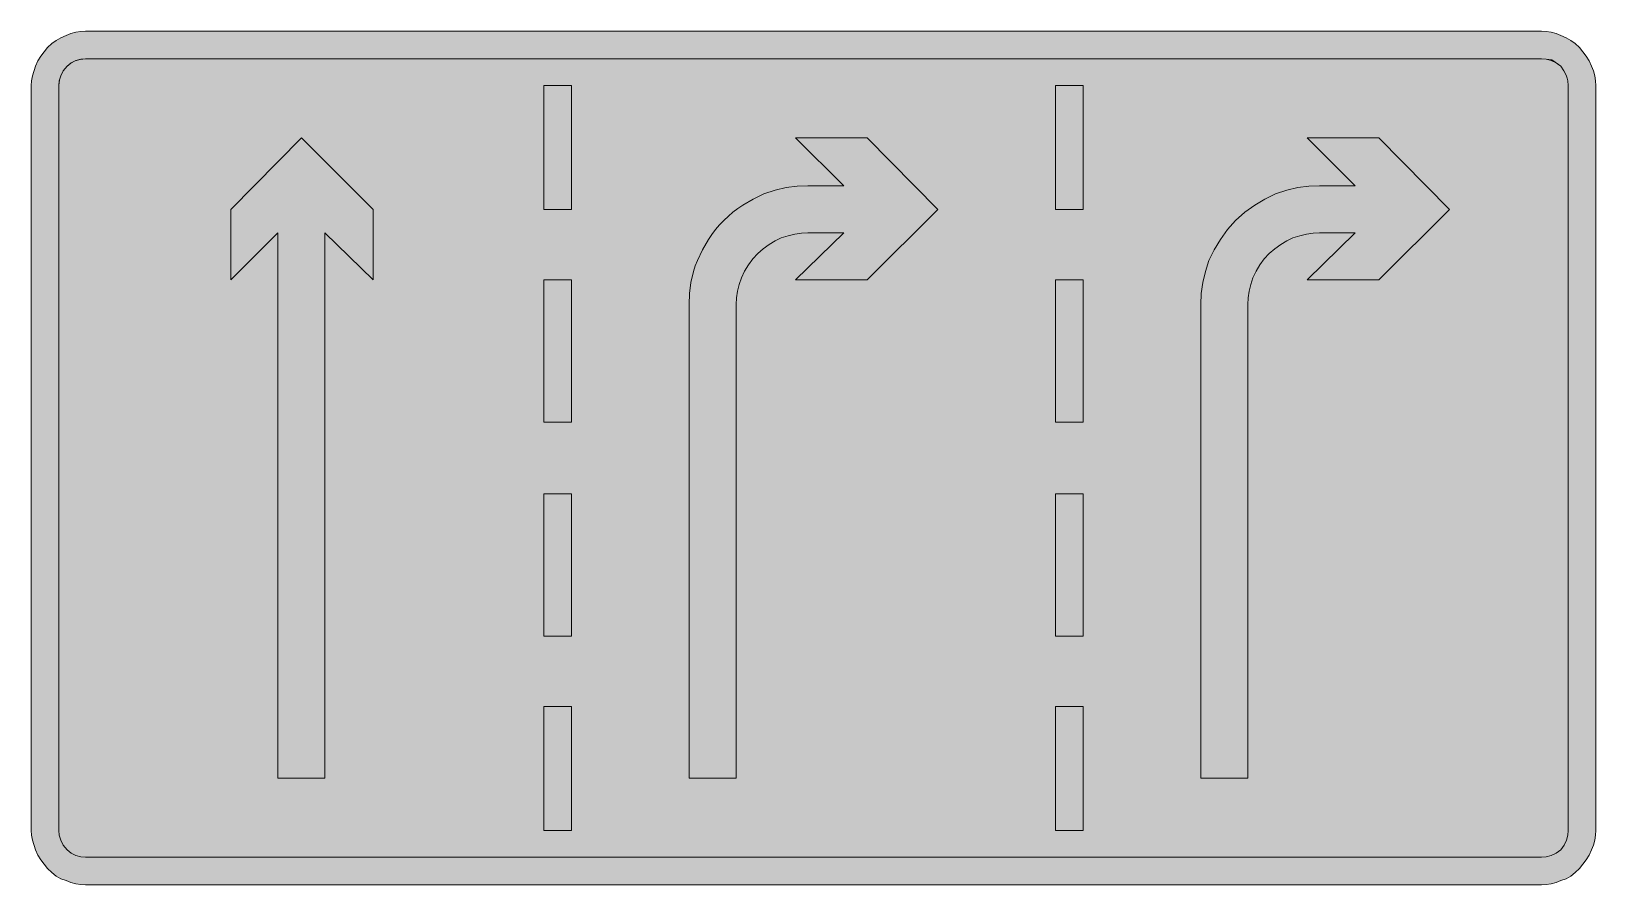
# Model space of a CAD drawing. Header units: metres. Extents: x 55 to 514, y 12 to 262.
import ezdxf

# ---------------------------------------------------------------- set-up
doc = ezdxf.new("R2010")
doc.units = ezdxf.units.M
doc.layers.add('FILL_BLACK_000000', color=7, linetype='Continuous', true_color=0x000000)
doc.layers.add('FILL_WHITE_FFFFFF', color=7, linetype='Continuous', true_color=0xffffff)

msp = doc.modelspace()

# ---------------------------------------------------------------- hatches: boundary and pattern name
at = {"layer": 'FILL_BLACK_000000', "true_color": 0x000000}
h = msp.add_hatch(color=7, dxfattribs=at)
h.dxf.hatch_style = 1
h.paths.add_polyline_path([(499.25, 261.9), (500.7, 261.7), (502.15, 261.33), (503.55, 260.76), (505.07, 260.07), (506.47, 259.3), (507.77, 258.36), (508.95, 257.16), (510.02, 255.98), (510.97, 254.68), (511.82, 253.28), (512.55, 251.76), (513.12, 250.36), (513.49, 248.91), (513.69, 247.46), (513.75, 246.06), (513.75, 27.66), (513.69, 26.26), (513.49, 24.81), (513.12, 23.36), (512.55, 21.96), (511.82, 20.44), (510.97, 19.03), (510.02, 17.74), (508.95, 16.56), (507.77, 15.32), (506.47, 14.31), (505.07, 13.52), (503.55, 12.96), (502.15, 12.39), (500.7, 12.02), (499.25, 11.82), (497.85, 11.76), (70.95, 11.76), (69.55, 11.82), (68.1, 12.02), (66.65, 12.39), (65.25, 12.96), (63.73, 13.52), (62.32, 14.31), (61.03, 15.32), (59.85, 16.56), (58.78, 17.74), (57.82, 19.03), (56.98, 20.44), (56.25, 21.96), (55.42, 24.81), (55.15, 26.26), (55.05, 27.66), (55.05, 246.06), (55.15, 247.46), (55.42, 248.91), (56.25, 251.76), (56.98, 253.28), (57.82, 254.68), (58.78, 255.98), (59.85, 257.16), (61.03, 258.36), (62.32, 259.3), (63.73, 260.07), (65.25, 260.76), (66.65, 261.33), (68.1, 261.7), (69.55, 261.9), (70.95, 261.96), (497.85, 261.96), (499.25, 261.9)])
h.paths.add_polyline_path([(68.14, 253.37), (66.77, 252.72), (65.55, 251.76), (64.42, 250.36), (63.67, 248.91), (63.27, 247.46), (63.15, 246.06), (63.15, 27.66), (63.27, 26.26), (63.67, 24.81), (64.42, 23.36), (65.55, 21.96), (66.77, 21), (68.14, 20.35), (69.56, 19.98), (70.95, 19.86), (497.85, 19.86), (499.25, 19.98), (500.7, 20.35), (502.15, 21), (503.55, 21.96), (504.51, 23.36), (505.16, 24.81), (505.53, 26.26), (505.65, 27.66), (505.65, 246.06), (505.57, 247.45), (505.4, 248.21), (505.05, 249.06), (504.41, 250.41), (503.55, 251.76), (502.15, 252.72), (500.7, 253.37), (499.25, 253.74), (497.85, 253.86), (70.95, 253.86), (69.56, 253.74), (68.14, 253.37)], flags=16)
h = msp.add_hatch(color=7, dxfattribs=at)
h.dxf.hatch_style = 1
h.paths.add_polyline_path([(205.35, 246.06), (213.45, 246.06), (213.45, 209.76), (205.35, 209.76), (205.35, 246.06)])
h = msp.add_hatch(color=7, dxfattribs=at)
h.dxf.hatch_style = 1
h.paths.add_polyline_path([(355.35, 246.06), (363.45, 246.06), (363.45, 209.76), (355.35, 209.76), (355.35, 246.06)])
h = msp.add_hatch(color=7, dxfattribs=at)
h.dxf.hatch_style = 1
h.paths.add_polyline_path([(155.25, 189.06), (141.15, 202.86), (141.15, 42.96), (127.35, 42.96), (127.35, 202.86), (113.55, 189.06), (113.55, 209.76), (134.25, 230.76), (155.25, 209.76), (155.25, 189.06)])
h = msp.add_hatch(color=7, dxfattribs=at)
h.dxf.hatch_style = 1
h.paths.add_polyline_path([(320.85, 209.76), (300.15, 189.06), (279.15, 189.06), (293.25, 202.86), (282.75, 202.86), (280.9, 202.75), (278.96, 202.45), (276.97, 201.97), (274.95, 201.36), (273.15, 200.53), (271.39, 199.45), (269.68, 198.2), (268.05, 196.86), (266.58, 195.23), (265.31, 193.48), (264.21, 191.63), (263.25, 189.66), (262.64, 187.68), (262.16, 185.76), (261.86, 183.84), (261.75, 181.86), (261.75, 42.96), (247.95, 42.96), (247.95, 181.86), (248.07, 185.06), (248.47, 188.31), (249.22, 191.56), (249.73, 193.17), (250.35, 194.76), (251.82, 197.9), (253.57, 200.95), (254.57, 202.42), (255.67, 203.83), (256.86, 205.18), (258.15, 206.46), (259.43, 207.75), (260.78, 208.94), (262.19, 210.04), (263.66, 211.03), (266.71, 212.79), (269.85, 214.26), (273.17, 215.39), (276.41, 216.13), (279.6, 216.54), (282.75, 216.66), (293.25, 216.66), (279.15, 230.76), (300.15, 230.76), (320.85, 209.76)])
h = msp.add_hatch(color=7, dxfattribs=at)
h.dxf.hatch_style = 1
h.paths.add_polyline_path([(470.85, 209.76), (450.15, 189.06), (429.15, 189.06), (443.25, 202.86), (432.75, 202.86), (430.9, 202.75), (428.96, 202.45), (426.97, 201.97), (424.95, 201.36), (423.15, 200.53), (421.39, 199.45), (419.68, 198.2), (418.05, 196.86), (416.58, 195.23), (415.31, 193.48), (414.21, 191.63), (413.25, 189.66), (412.64, 187.68), (412.16, 185.76), (411.86, 183.84), (411.75, 181.86), (411.75, 42.96), (397.95, 42.96), (397.95, 181.86), (398.11, 185.06), (398.59, 188.31), (399.34, 191.56), (400.35, 194.76), (401.86, 197.9), (403.69, 200.95), (405.79, 203.83), (408.15, 206.46), (410.91, 208.94), (413.77, 211.03), (416.76, 212.79), (419.85, 214.26), (423.17, 215.39), (426.41, 216.13), (429.6, 216.54), (432.75, 216.66), (443.25, 216.66), (429.15, 230.76), (450.15, 230.76), (470.85, 209.76)])
h = msp.add_hatch(color=7, dxfattribs=at)
h.dxf.hatch_style = 1
h.paths.add_polyline_path([(205.35, 189.06), (213.45, 189.06), (213.45, 147.36), (205.35, 147.36), (205.35, 189.06)])
h = msp.add_hatch(color=7, dxfattribs=at)
h.dxf.hatch_style = 1
h.paths.add_polyline_path([(355.35, 189.06), (363.45, 189.06), (363.45, 147.36), (355.35, 147.36), (355.35, 189.06)])
h = msp.add_hatch(color=7, dxfattribs=at)
h.dxf.hatch_style = 1
h.paths.add_polyline_path([(205.35, 126.36), (213.45, 126.36), (213.45, 84.66), (205.35, 84.66), (205.35, 126.36)])
h = msp.add_hatch(color=7, dxfattribs=at)
h.dxf.hatch_style = 1
h.paths.add_polyline_path([(355.35, 126.36), (363.45, 126.36), (363.45, 84.66), (355.35, 84.66), (355.35, 126.36)])
h = msp.add_hatch(color=7, dxfattribs=at)
h.dxf.hatch_style = 1
h.paths.add_polyline_path([(205.35, 63.96), (213.45, 63.96), (213.45, 27.66), (205.35, 27.66), (205.35, 63.96)])
h = msp.add_hatch(color=7, dxfattribs=at)
h.dxf.hatch_style = 1
h.paths.add_polyline_path([(355.35, 63.96), (363.45, 63.96), (363.45, 27.66), (355.35, 27.66), (355.35, 63.96)])
at = {"layer": 'FILL_WHITE_FFFFFF', "true_color": 0xffffff}
h = msp.add_hatch(color=7, dxfattribs=at)
h.dxf.hatch_style = 1
h.paths.add_polyline_path([(497.85, 253.86), (499.24, 253.82), (500.85, 253.56), (503.55, 251.76), (504.41, 250.41), (505.05, 249.06), (505.4, 248.21), (505.57, 247.45), (505.65, 246.06), (505.65, 27.66), (505.53, 26.26), (505.16, 24.81), (504.51, 23.36), (503.55, 21.96), (502.15, 21), (500.7, 20.35), (499.25, 19.98), (497.85, 19.86), (70.95, 19.86), (69.56, 19.98), (68.14, 20.35), (66.77, 21), (65.55, 21.96), (64.42, 23.36), (63.67, 24.81), (63.27, 26.26), (63.15, 27.66), (63.15, 246.06), (63.31, 247.69), (63.78, 249.18), (64.51, 250.51), (65.47, 251.65), (66.64, 252.58), (67.96, 253.27), (69.41, 253.71), (70.95, 253.86), (497.85, 253.86)])

# ---------------------------------------------------------------- linework, layer by layer
at = {"layer": 'FILL_BLACK_000000', "lineweight": 0, "true_color": 0x000000}
for points in [[(499.25, 261.9), (500.7, 261.7), (502.15, 261.33), (503.55, 260.76), (505.07, 260.07), (506.47, 259.3), (507.77, 258.36), (508.95, 257.16), (510.02, 255.98), (510.97, 254.68), (511.82, 253.28), (512.55, 251.76), (513.12, 250.36), (513.49, 248.91), (513.69, 247.46), (513.75, 246.06), (513.75, 27.66), (513.69, 26.26), (513.49, 24.81), (513.12, 23.36), (512.55, 21.96), (511.82, 20.44), (510.97, 19.03), (510.02, 17.74), (508.95, 16.56), (507.77, 15.32), (506.47, 14.31), (505.07, 13.52), (503.55, 12.96), (502.15, 12.39), (500.7, 12.02), (499.25, 11.82), (497.85, 11.76), (70.95, 11.76), (69.55, 11.82), (68.1, 12.02), (66.65, 12.39), (65.25, 12.96), (63.73, 13.52), (62.32, 14.31), (61.03, 15.32), (59.85, 16.56), (58.78, 17.74), (57.82, 19.03), (56.98, 20.44), (56.25, 21.96), (55.42, 24.81), (55.15, 26.26), (55.05, 27.66), (55.05, 246.06), (55.15, 247.46), (55.42, 248.91), (56.25, 251.76), (56.98, 253.28), (57.82, 254.68), (58.78, 255.98), (59.85, 257.16), (61.03, 258.36), (62.32, 259.3), (63.73, 260.07), (65.25, 260.76), (66.65, 261.33), (68.1, 261.7), (69.55, 261.9), (70.95, 261.96), (497.85, 261.96)], [(68.14, 253.37), (66.77, 252.72), (65.55, 251.76), (64.42, 250.36), (63.67, 248.91), (63.27, 247.46), (63.15, 246.06), (63.15, 27.66), (63.27, 26.26), (63.67, 24.81), (64.42, 23.36), (65.55, 21.96), (66.77, 21), (68.14, 20.35), (69.56, 19.98), (70.95, 19.86), (497.85, 19.86), (499.25, 19.98), (500.7, 20.35), (502.15, 21), (503.55, 21.96), (504.51, 23.36), (505.16, 24.81), (505.53, 26.26), (505.65, 27.66), (505.65, 246.06), (505.57, 247.45), (505.4, 248.21), (505.05, 249.06), (504.41, 250.41), (503.55, 251.76), (502.15, 252.72), (500.7, 253.37), (499.25, 253.74), (497.85, 253.86), (70.95, 253.86), (69.56, 253.74)], [(205.35, 246.06), (213.45, 246.06), (213.45, 209.76), (205.35, 209.76)], [(355.35, 246.06), (363.45, 246.06), (363.45, 209.76), (355.35, 209.76)], [(155.25, 189.06), (141.15, 202.86), (141.15, 42.96), (127.35, 42.96), (127.35, 202.86), (113.55, 189.06), (113.55, 209.76), (134.25, 230.76), (155.25, 209.76)], [(320.85, 209.76), (300.15, 189.06), (279.15, 189.06), (293.25, 202.86), (282.75, 202.86), (280.9, 202.75), (278.96, 202.45), (276.97, 201.97), (274.95, 201.36), (273.15, 200.53), (271.39, 199.45), (269.68, 198.2), (268.05, 196.86), (266.58, 195.23), (265.31, 193.48), (264.21, 191.63), (263.25, 189.66), (262.64, 187.68), (262.16, 185.76), (261.86, 183.84), (261.75, 181.86), (261.75, 42.96), (247.95, 42.96), (247.95, 181.86), (248.07, 185.06), (248.47, 188.31), (249.22, 191.56), (249.73, 193.17), (250.35, 194.76), (251.82, 197.9), (253.57, 200.95), (254.57, 202.42), (255.67, 203.83), (256.86, 205.18), (258.15, 206.46), (259.43, 207.75), (260.78, 208.94), (262.19, 210.04), (263.66, 211.03), (266.71, 212.79), (269.85, 214.26), (273.17, 215.39), (276.41, 216.13), (279.6, 216.54), (282.75, 216.66), (293.25, 216.66), (279.15, 230.76), (300.15, 230.76)], [(470.85, 209.76), (450.15, 189.06), (429.15, 189.06), (443.25, 202.86), (432.75, 202.86), (430.9, 202.75), (428.96, 202.45), (426.97, 201.97), (424.95, 201.36), (423.15, 200.53), (421.39, 199.45), (419.68, 198.2), (418.05, 196.86), (416.58, 195.23), (415.31, 193.48), (414.21, 191.63), (413.25, 189.66), (412.64, 187.68), (412.16, 185.76), (411.86, 183.84), (411.75, 181.86), (411.75, 42.96), (397.95, 42.96), (397.95, 181.86), (398.11, 185.06), (398.59, 188.31), (399.34, 191.56), (400.35, 194.76), (401.86, 197.9), (403.69, 200.95), (405.79, 203.83), (408.15, 206.46), (410.91, 208.94), (413.77, 211.03), (416.76, 212.79), (419.85, 214.26), (423.17, 215.39), (426.41, 216.13), (429.6, 216.54), (432.75, 216.66), (443.25, 216.66), (429.15, 230.76), (450.15, 230.76)], [(205.35, 189.06), (213.45, 189.06), (213.45, 147.36), (205.35, 147.36)], [(355.35, 189.06), (363.45, 189.06), (363.45, 147.36), (355.35, 147.36)], [(205.35, 126.36), (213.45, 126.36), (213.45, 84.66), (205.35, 84.66)], [(355.35, 126.36), (363.45, 126.36), (363.45, 84.66), (355.35, 84.66)], [(205.35, 63.96), (213.45, 63.96), (213.45, 27.66), (205.35, 27.66)], [(355.35, 63.96), (363.45, 63.96), (363.45, 27.66), (355.35, 27.66)]]:
    msp.add_lwpolyline(points, close=True, dxfattribs=at)
at = {"layer": 'FILL_WHITE_FFFFFF', "lineweight": 0, "true_color": 0xffffff}
msp.add_lwpolyline([(497.85, 253.86), (499.24, 253.82), (500.85, 253.56), (503.55, 251.76), (504.41, 250.41), (505.05, 249.06), (505.4, 248.21), (505.57, 247.45), (505.65, 246.06), (505.65, 27.66), (505.53, 26.26), (505.16, 24.81), (504.51, 23.36), (503.55, 21.96), (502.15, 21), (500.7, 20.35), (499.25, 19.98), (497.85, 19.86), (70.95, 19.86), (69.56, 19.98), (68.14, 20.35), (66.77, 21), (65.55, 21.96), (64.42, 23.36), (63.67, 24.81), (63.27, 26.26), (63.15, 27.66), (63.15, 246.06), (63.31, 247.69), (63.78, 249.18), (64.51, 250.51), (65.47, 251.65), (66.64, 252.58), (67.96, 253.27), (69.41, 253.71), (70.95, 253.86)], close=True, dxfattribs=at)

doc.saveas('drawing.dxf')
